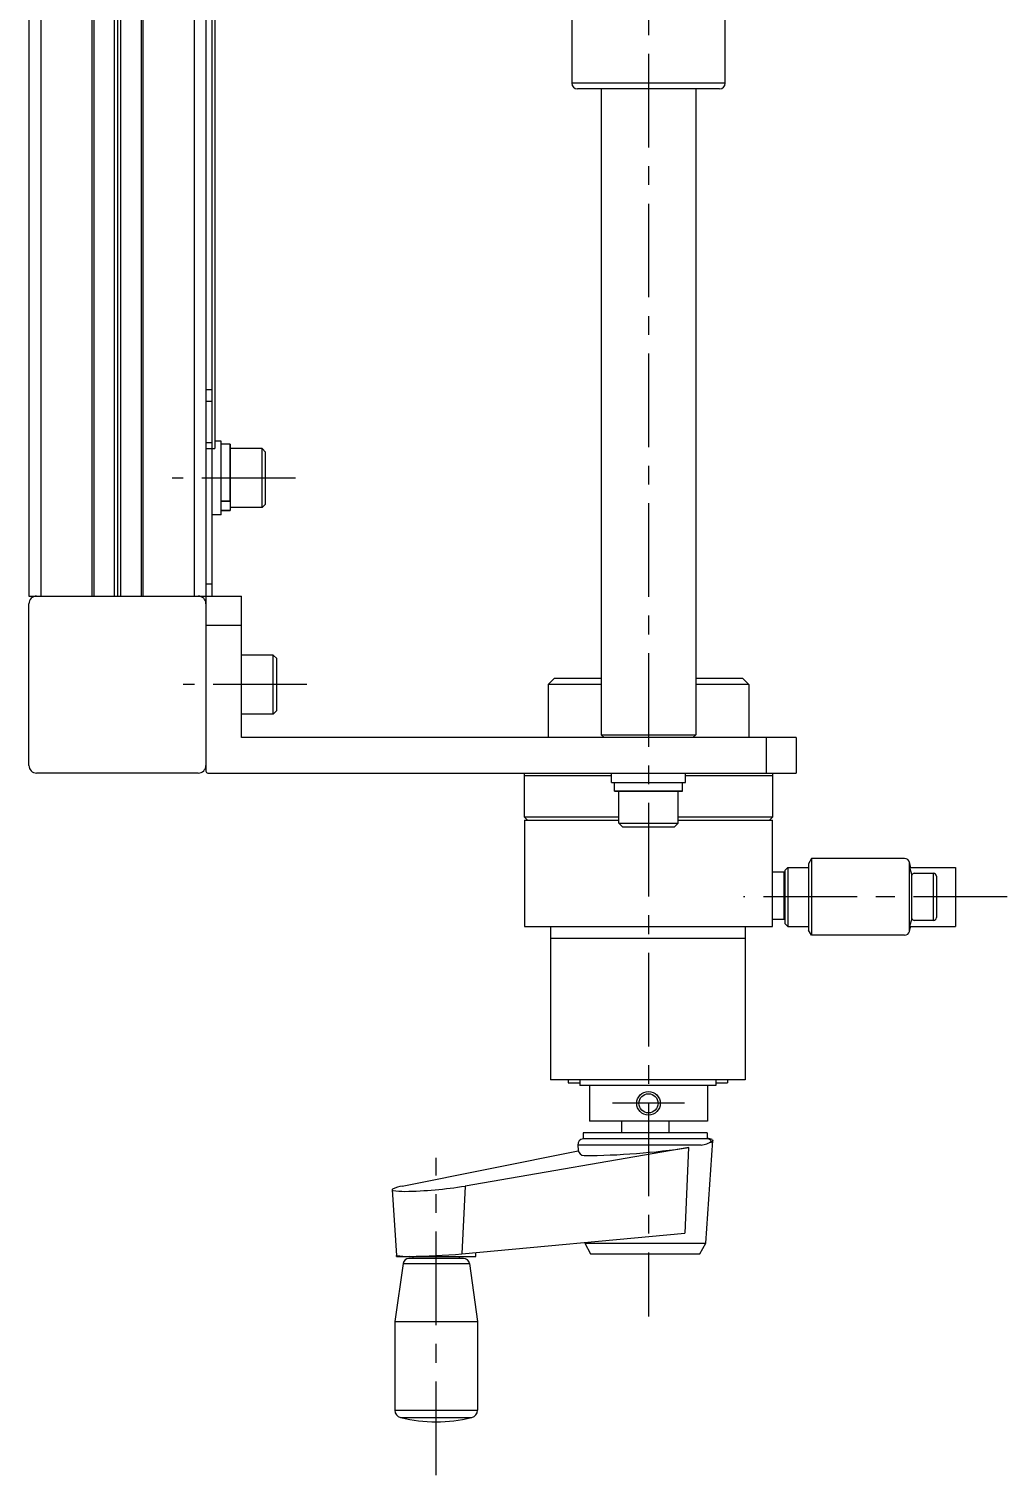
# Model space of a CAD drawing. Extents: x -5 to 1675, y -24 to 1022.
# Drawn here: x 0 to 165.8, y 400.1 to 645.3 of the extents above; entities that cross this region are included whole.
import ezdxf

# ---------------------------------------------------------------- set-up
doc = ezdxf.new("R2010")
doc.units = 0
doc.header["$LTSCALE"] = 0.5
doc.linetypes.add('CENTER', pattern=[50.8, 31.75, -6.35, 6.35, -6.35])
for name, color, linetype in [('MSM_CENTER', 1, 'CENTER'), ('MSM_CONTINUOUS', 7, 'CONTINUOUS'), ('MSM_NARROW', 5, 'CONTINUOUS')]:
    doc.layers.add(name, color=color, linetype=linetype)

msp = doc.modelspace()

# ---------------------------------------------------------------- linework, layer by layer
at = {"layer": 'MSM_CENTER'}
for p, q in [((105, 1022.05), (105, 426.96)), ((45.19, 569.12), (24.25, 569.12)), ((47.09, 534.12), (26.15, 534.12)), ((165.77, 498.12), (121.09, 498.12)), ((111.11, 463.12), (98.89, 463.12)), ((69.02, 400.09), (69.02, 453.86))]:
    msp.add_line(p, q, dxfattribs=at)
at = {"layer": 'MSM_CONTINUOUS'}
for p, q in [((30, 979.12), (30, 519.42)), ((0, 949.12), (0, 549.12)), ((2, 949.12), (2, 549.12)), ((10.7, 549.12), (10.7, 949.12)), ((11, 949.12), (11, 549.12)), ((14.48, 549.12), (14.48, 949.12)), ((15, 949.12), (15, 549.12)), ((15.52, 949.12), (15.52, 549.12)), ((19, 949.12), (19, 549.12)), ((19.3, 949.12), (19.3, 549.12)), ((28, 949.12), (28, 549.12)), ((31, 747.12), (31, 549.12)), ((31.5, 734.12), (31.5, 574.12)), ((92, 666.52), (92, 636.06)), ((118, 636.06), (118, 666.52)), ((118, 636.06), (92, 636.06)), ((117.06, 635.12), (92.94, 635.12)), ((97, 635.12), (97, 525.62)), ((113, 635.12), (113, 525.62)), ((30, 584.12), (31, 584.12)), ((31, 582.12), (30, 582.12)), ((31, 575.12), (30, 575.12)), ((30, 574.12), (31, 574.12)), ((31, 574.12), (31.5, 574.12)), ((32.6, 575.37), (31.5, 575.37)), ((32.6, 563.84), (32.6, 575.37)), ((32.6, 563.84), (32.6, 575.37)), ((34.1, 574.87), (32.6, 574.87)), ((34.1, 565.19), (34.1, 574.87)), ((34.1, 574.87), (34.1, 563.65)), ((39.5, 574.12), (34.1, 574.12)), ((39.5, 571.8), (39.5, 574.12)), ((40.1, 573.52), (39.5, 574.12)), ((39.5, 564.12), (39.5, 571.8)), ((40.1, 564.72), (40.1, 573.52)), ((32.6, 565.19), (34.1, 565.19)), ((34.1, 565.19), (32.6, 565.19)), ((39.5, 564.12), (34.1, 564.12)), ((40.1, 564.72), (39.5, 564.12)), ((32.6, 562.87), (31, 562.87)), ((32.6, 562.87), (32.6, 563.84)), ((32.6, 562.87), (32.6, 563.84)), ((32.6, 563.65), (34.1, 563.65)), ((34.1, 563.65), (32.6, 563.65)), ((31, 551.12), (30, 551.12)), ((0, 549.12), (36, 549.12)), ((0, 520.42), (0, 547.82)), ((36, 525.12), (36, 549.12)), ((36, 544.12), (30, 544.12)), ((41.4, 539.12), (36, 539.12)), ((41.4, 529.12), (41.4, 539.12)), ((42, 538.52), (41.4, 539.12)), ((42, 534.12), (42, 538.52)), ((89, 535.12), (88, 534.12)), ((97, 535.12), (89, 535.12)), ((121, 535.12), (113, 535.12)), ((121, 535.12), (122, 534.12)), ((42, 529.72), (42, 534.12)), ((97, 534.12), (88, 534.12)), ((88, 534.12), (88, 525.12)), ((122, 534.12), (113, 534.12)), ((122, 534.12), (122, 525.12)), ((42, 529.72), (41.4, 529.12)), ((41.4, 529.12), (36, 529.12)), ((130, 525.12), (36, 525.12)), ((97, 525.62), (113, 525.62)), ((97, 525.62), (97.5, 525.12)), ((112.5, 525.12), (113, 525.62)), ((125, 519.12), (125, 525.12)), ((130, 525.12), (130, 519.12)), ((28.7, 519.12), (1.3, 519.12)), ((30.3, 519.12), (130, 519.12)), ((84, 511.62), (84, 519.12)), ((98.75, 518.62), (84, 518.62)), ((98.75, 517.52), (98.75, 519.12)), ((98.75, 517.52), (111.25, 517.52)), ((98.75, 517.52), (111.25, 517.52)), ((99.25, 516.02), (99.25, 517.52)), ((110.75, 516.02), (110.75, 517.52)), ((111.25, 517.52), (111.25, 519.12)), ((126, 518.62), (111.25, 518.62)), ((126, 519.12), (126, 511.62)), ((99.25, 516.02), (110.75, 516.02)), ((110.75, 516.02), (99.25, 516.02)), ((100, 510.62), (100, 516.02)), ((110, 510.62), (110, 516.02)), ((84, 511.62), (84.5, 511.12)), ((100, 511.62), (84, 511.62)), ((84, 511.12), (84, 493.12)), ((84, 511.12), (100, 511.12)), ((100, 510.62), (102.18, 510.62)), ((100.6, 510.02), (100, 510.62)), ((100.6, 510.02), (109.4, 510.02)), ((102.18, 510.62), (110, 510.62)), ((109.4, 510.02), (110, 510.62)), ((126, 511.62), (110, 511.62)), ((110, 511.12), (126, 511.12)), ((126, 511.62), (125.5, 511.12)), ((126, 493.12), (126, 511.12)), ((128.11, 502.62), (128.61, 503.12)), ((128.61, 503.12), (128.61, 493.12)), ((128.61, 503.12), (132.11, 503.12)), ((132.61, 504.62), (132.11, 503.75)), ((132.11, 503.75), (132.11, 492.49)), ((132.61, 504.62), (132.61, 491.62)), ((148.4, 504.62), (132.61, 504.62)), ((149.23, 503.12), (157, 503.12)), ((149.24, 503.12), (149.24, 503.97)), ((149.24, 493.13), (149.24, 503.11)), ((149.24, 503.11), (149.63, 501.8)), ((157, 503.12), (157, 493.12)), ((128, 502.31), (126, 502.31)), ((128, 494.31), (128, 502.31)), ((128.11, 502.62), (128.11, 493.62)), ((149.63, 494.44), (149.63, 501.8)), ((150.05, 502.12), (153.3, 502.12)), ((153.3, 494.12), (153.3, 502.12)), ((153.8, 501.62), (153.8, 494.62)), ((84, 493.12), (126, 493.12)), ((88.39, 493.12), (88.39, 467.12)), ((121.39, 493.12), (121.39, 467.12)), ((128, 494.31), (126, 494.31)), ((128.11, 493.62), (128.61, 493.12)), ((128.61, 493.12), (132.11, 493.12)), ((149.63, 494.44), (149.23, 493.12)), ((149.23, 493.12), (157, 493.12)), ((149.24, 492.27), (149.24, 493.12)), ((153.3, 494.12), (150.05, 494.12)), ((88.39, 491.12), (121.39, 491.12)), ((132.61, 491.62), (132.11, 492.49)), ((148.4, 491.62), (132.61, 491.62)), ((121.39, 467.12), (88.39, 467.12)), ((91.39, 467.12), (91.39, 466.62)), ((91.39, 466.62), (93.39, 466.62)), ((93.39, 467.12), (93.39, 466.12)), ((116.39, 466.12), (93.39, 466.12)), ((95, 466.12), (95, 460.12)), ((115, 466.12), (115, 460.12)), ((116.39, 467.12), (116.39, 466.12)), ((116.39, 466.62), (118.39, 466.62)), ((118.39, 467.12), (118.39, 466.62)), ((115, 460.12), (95, 460.12)), ((100.44, 460.12), (100.44, 458.12)), ((108.44, 460.12), (108.44, 458.12)), ((97, 458.12), (93.94, 458.12)), ((93.94, 458.12), (93.94, 457.1)), ((114.94, 457.1), (93.94, 457.1)), ((114.94, 458.12), (97, 458.12)), ((114.69, 439.38), (115.91, 456.81)), ((114.94, 458.12), (114.94, 457.1)), ((115.6, 456.59), (115.32, 456.42)), ((63.27, 449.09), (93.09, 455.08)), ((111.81, 455.62), (73.91, 449.09)), ((113.91, 456.03), (93.02, 456.03)), ((93.02, 456.03), (93.08, 455.19)), ((111.8, 455.62), (111.14, 441.08)), ((73.91, 449.09), (73.39, 437.61)), ((61.56, 448.44), (62.29, 437.31)), ((73.39, 437.61), (111.14, 441.08)), ((94.19, 439.38), (94.18, 439.52)), ((94.19, 439.38), (111.67, 439.38)), ((94.19, 439.38), (95.19, 437.62)), ((111.67, 439.38), (114.69, 439.38)), ((113.69, 437.62), (114.69, 439.38)), ((62.3, 437.12), (62.3, 437.33)), ((62.3, 437.12), (64.26, 437.12)), ((64.26, 437.12), (75.75, 437.12)), ((73.65, 436.82), (64.39, 436.82)), ((65.1, 436.82), (65.1, 437.12)), ((72.95, 436.82), (72.95, 437.12)), ((75.75, 437.12), (75.75, 437.82)), ((95.19, 437.62), (113.69, 437.62)), ((63.4, 435.96), (62.02, 426.12)), ((63.4, 435.96), (74.64, 435.96)), ((74.64, 435.96), (76.02, 426.12)), ((62.02, 426.12), (76.02, 426.12)), ((62.02, 426.12), (62.02, 411.08)), ((76.02, 426.12), (76.02, 411.08)), ((62.02, 411.08), (64.07, 411.08)), ((62.97, 409.86), (75.08, 409.86)), ((64.07, 411.08), (76.02, 411.08))]:
    msp.add_line(p, q, dxfattribs=at)
msp.add_circle((105, 463.12), 2, dxfattribs=at)
for centre, radius, start, end in [((92.94, 636.06), 0.938, 180, 270), ((117.06, 636.06), 0.938, 270, 0), ((1.3, 547.82), 1.3, 90, 180), ((28.7, 547.82), 1.3, 0, 90), ((1.3, 520.42), 1.3, 180, 270), ((28.7, 520.42), 1.3, 270, 0), ((30.3, 519.42), 0.3, 180, 270), ((148.4, 503.75), 0.867, 14.3375, 90), ((126.36, 498.12), 23.62, 12.2197, 14.3375), ((150.13, 501.57), 0.552, 98.7012, 156.0555), ((153.3, 501.62), 0.5, 0, 90), ((126.36, 498.12), 23.62, 345.6625, 347.7775), ((150.13, 494.67), 0.552, 203.9434, 261.299), ((153.3, 494.62), 0.5, 270, 0), ((148.4, 492.49), 0.867, 270, 345.6625), ((94.02, 456.1), 1, 94.7562, 184), ((113.15, 461.46), 5.48, 277.9285, 299.2104), ((114.61, 453.65), 3.52, 70.1042, 84.6037), ((114.85, 456.09), 1.02, 39.9891, 85.1068), ((115.55, 456.67), 0.1, 299.6428, 39.9891), ((94.08, 455.26), 1, 184, 270.2649), ((93.51, 578.21), 123.95, 270.2649, 278.486), ((64.13, 443.46), 5.7, 98.6051, 115.9769), ((62.49, 519.94), 71.76, 270.9794, 279.1609), ((61.69, 448.46), 0.13, 115.9769, 261.6594), ((63.7, 462.17), 13.98, 261.6594, 270.073), ((64.02, 447.48), 10.31, 260.3301, 272.5594), ((64.39, 435.82), 1, 90, 172.0199), ((63.12, 557.47), 120.31, 270.6491, 274.8973), ((73.65, 435.82), 1, 7.9801, 90), ((63.27, 411.08), 1.25, 180, 255.9892), ((69.02, 433.45), 24.33, 255.7961, 284.1733), ((74.77, 411.08), 1.25, 284.0108, 0)]:
    msp.add_arc(centre, radius, start, end, dxfattribs=at)
at = {"layer": 'MSM_CONTINUOUS', "extrusion": (0, 0, -1)}
msp.add_arc((-115.75, 456.81), 0.155, 109.8958, 240.7896, dxfattribs=at)
at = {"layer": 'MSM_NARROW'}
msp.add_circle((105, 463.12), 1.62, dxfattribs=at)

doc.saveas('drawing.dxf')
